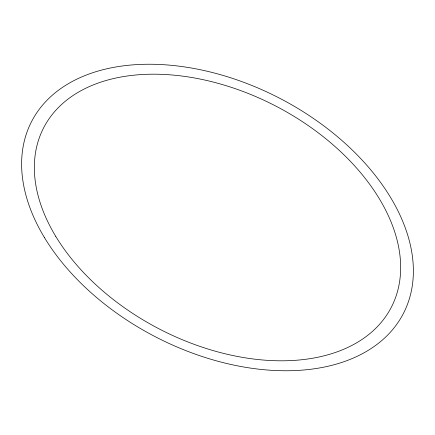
<?xml version="1.0" encoding="UTF-8"?>
<svg xmlns="http://www.w3.org/2000/svg" width="435" height="435" viewBox="0 0 435 435"><rect width="100%" height="100%" fill="white"/><g stroke="black" fill="none" stroke-linecap="round" stroke-linejoin="round"><path stroke-width="0.65" d="M44.462 237.602A209.213 134.48 27.3 0 0 383.512 339.028A209.213 134.48 27.3 0 0 224.52 75.869A209.213 134.48 27.3 0 0 44.462 237.602M55.702 236.297A195.63 125.748 27.3 0 0 372.735 331.138A195.63 125.748 27.3 0 0 224.063 85.064A195.63 125.748 27.3 0 0 55.702 236.297"/></g></svg>
